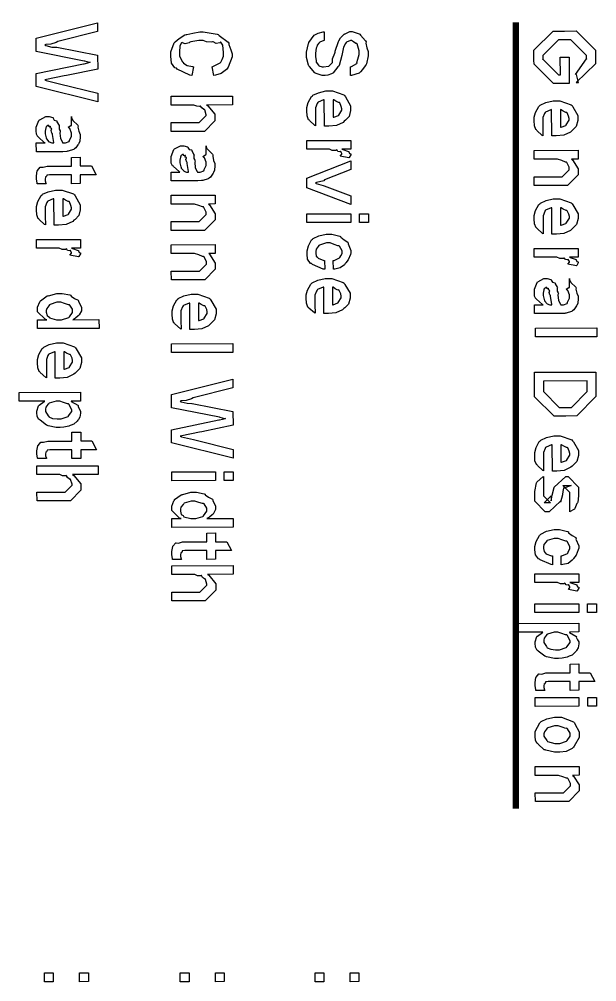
# Model space of a CAD drawing. Extents: x 0.1 to 11.6, y 0.3 to 16.2.
# Drawn here: x 8.9 to 9.815, y 2.724 to 4.248 of the extents above; entities that cross this region are included whole.
import ezdxf

# ---------------------------------------------------------------- set-up
doc = ezdxf.new("R2010")
doc.units = 0
doc.header["$MEASUREMENT"] = 0

msp = doc.modelspace()

# ---------------------------------------------------------------- linework, layer by layer
at = {"color": 0}
for points in [[(8.92692, 4.21832), (9.02414, 4.24262), (9.02414, 4.22874), (8.96099, 4.21289), (8.95876, 4.21149), (8.94997, 4.20882), (8.94228, 4.20811), (8.9406, 4.20768), (8.94217, 4.2066), (8.95171, 4.20432), (8.95904, 4.2041), (8.95947, 4.204), (9.02414, 4.19119), (9.02436, 4.16949), (8.9751, 4.15929), (8.9714, 4.15858), (8.94336, 4.15267), (8.94081, 4.15213), (8.9426, 4.1511), (8.96175, 4.14681), (8.96382, 4.14626), (9.02436, 4.13129), (9.02436, 4.11762), (8.92714, 4.14171), (8.92714, 4.16233), (9.00201, 4.17794), (9.00315, 4.1779), (9.01247, 4.18012), (9.01264, 4.18012), (9.01161, 4.17969), (9.00385, 4.18192), (9.0031, 4.18207), (8.92692, 4.19706), (8.92692, 4.21832)], [(9.17626, 4.17301), (9.17344, 4.15913), (9.17031, 4.15967), (9.15033, 4.16943), (9.14893, 4.17085), (9.14675, 4.17128), (9.14139, 4.17882), (9.14025, 4.18961), (9.14025, 4.19168), (9.14025, 4.19683), (9.14529, 4.21099), (9.14632, 4.21229), (9.14686, 4.21268), (9.15321, 4.21793), (9.16237, 4.22379), (9.16433, 4.22444), (9.16542, 4.22433), (9.17518, 4.22635), (9.18593, 4.22857), (9.18951, 4.22857), (9.19129, 4.22863), (9.21328, 4.22482), (9.21511, 4.22401), (9.21647, 4.22244), (9.23085, 4.21203), (9.23182, 4.21056), (9.23204, 4.20828), (9.23497, 4.20003), (9.23747, 4.19331), (9.23747, 4.19103), (9.23747, 4.18869), (9.23118, 4.17219), (9.22988, 4.17085), (9.22808, 4.16851), (9.21989, 4.16243), (9.21067, 4.15989), (9.20839, 4.15935), (9.20578, 4.17324), (9.20649, 4.17361), (9.21853, 4.17942), (9.21924, 4.18018), (9.21912, 4.18033), (9.22125, 4.18451), (9.22358, 4.19006), (9.22358, 4.19189), (9.22358, 4.19575), (9.22233, 4.20719), (9.21924, 4.21224), (9.21881, 4.21208), (9.2175, 4.2111), (9.21203, 4.21013), (9.20731, 4.2124), (9.206, 4.21272), (9.20383, 4.21208), (9.19656, 4.21272), (9.19125, 4.21468), (9.18951, 4.21468), (9.18474, 4.21468), (9.17176, 4.21272), (9.17042, 4.21229), (9.16894, 4.21104), (9.16287, 4.20936), (9.15869, 4.21115), (9.15804, 4.21143), (9.15707, 4.21083), (9.15463, 4.20622), (9.15414, 4.19613), (9.15414, 4.19276), (9.15414, 4.18961), (9.15881, 4.18104), (9.15978, 4.18018), (9.16021, 4.17871), (9.16596, 4.17492), (9.17443, 4.17335), (9.17626, 4.17301)], [(9.38303, 4.22851), (9.38303, 4.21463), (9.38226, 4.21451), (9.37592, 4.21203), (9.37543, 4.21158), (9.37457, 4.2105), (9.37207, 4.20703), (9.3711, 4.20458), (9.37088, 4.20378), (9.37044, 4.20269), (9.36914, 4.19472), (9.36914, 4.19206), (9.36914, 4.18951), (9.37022, 4.18261), (9.37044, 4.18186), (9.37056, 4.18039), (9.37392, 4.17551), (9.37435, 4.17513), (9.37429, 4.17475), (9.37983, 4.17296), (9.38172, 4.17296), (9.38172, 4.17296), (9.38976, 4.17389), (9.3904, 4.17404), (9.3904, 4.17415), (9.39594, 4.17985), (9.39626, 4.18078), (9.39626, 4.18078), (9.39626, 4.18549), (9.3999, 4.19439), (9.40039, 4.1964), (9.40056, 4.19764), (9.40554, 4.21326), (9.40603, 4.21419), (9.40603, 4.21419), (9.40875, 4.21886), (9.41385, 4.22444), (9.41471, 4.22504), (9.41525, 4.22482), (9.42361, 4.22874), (9.42643, 4.22874), (9.42746, 4.22874), (9.43864, 4.22532), (9.43967, 4.22461), (9.4406, 4.2231), (9.44868, 4.21397), (9.44922, 4.21268), (9.44883, 4.21039), (9.45031, 4.2029), (9.45247, 4.19706), (9.45247, 4.1951), (9.45247, 4.19043), (9.44976, 4.17779), (9.44922, 4.17643), (9.44775, 4.17481), (9.44379, 4.16894), (9.44054, 4.16482), (9.43946, 4.16407), (9.43832, 4.16292), (9.42626, 4.15935), (9.42492, 4.15929), (9.42492, 4.17318), (9.42606, 4.17333), (9.43457, 4.17839), (9.43511, 4.17925), (9.43479, 4.17964), (9.43636, 4.18494), (9.43858, 4.19228), (9.43858, 4.19467), (9.43858, 4.19851), (9.43533, 4.20925), (9.43468, 4.21007), (9.43332, 4.21013), (9.42925, 4.21251), (9.42649, 4.21485), (9.42557, 4.21485), (9.42469, 4.21485), (9.41824, 4.21197), (9.41775, 4.21137), (9.41667, 4.2099), (9.41379, 4.20394), (9.41217, 4.19618), (9.41168, 4.19379), (9.41108, 4.19086), (9.40647, 4.17513), (9.40603, 4.17426), (9.40463, 4.17285), (9.39746, 4.16342), (9.39649, 4.16276), (9.39453, 4.16194), (9.38863, 4.15956), (9.38456, 4.15907), (9.38325, 4.15907), (9.37978, 4.15907), (9.37044, 4.16254), (9.36936, 4.16319), (9.36822, 4.16351), (9.3596, 4.17344), (9.35894, 4.17469), (9.35801, 4.17578), (9.35525, 4.1875), (9.35525, 4.1914), (9.35525, 4.19635), (9.35796, 4.20985), (9.35851, 4.21115), (9.35878, 4.21164), (9.36719, 4.22299), (9.36828, 4.22374), (9.36828, 4.22374), (9.37354, 4.22613), (9.38162, 4.22851), (9.38303, 4.22851)], [(9.75683, 4.18804), (9.77072, 4.18804), (9.77094, 4.14638), (9.74599, 4.14638), (9.71539, 4.17697), (9.71517, 4.18371), (9.71517, 4.19911), (9.74576, 4.22971), (9.76335, 4.22971), (9.78179, 4.22993), (9.81239, 4.19933), (9.81239, 4.185), (9.81261, 4.17763), (9.78201, 4.14811), (9.78569, 4.14811), (9.78244, 4.16092), (9.78071, 4.16092), (9.7985, 4.18587), (9.7985, 4.18522), (9.7985, 4.19108), (9.77354, 4.21582), (9.76378, 4.21582), (9.75401, 4.21582), (9.72906, 4.19086), (9.72906, 4.18479), (9.72906, 4.18522), (9.75424, 4.16026), (9.75706, 4.16026), (9.75683, 4.18804)], [(9.36931, 4.09304), (9.36951, 4.07958), (9.36838, 4.07997), (9.35975, 4.08778), (9.35911, 4.08892), (9.35818, 4.08925), (9.35585, 4.09538), (9.35542, 4.1034), (9.35542, 4.10607), (9.35542, 4.10867), (9.35758, 4.11638), (9.36279, 4.12582), (9.36432, 4.12711), (9.36507, 4.12788), (9.37403, 4.13206), (9.38558, 4.13471), (9.38949, 4.13471), (9.396, 4.13471), (9.41401, 4.12842), (9.41553, 4.12711), (9.41667, 4.12532), (9.42486, 4.11139), (9.42486, 4.10672), (9.42486, 4.10357), (9.42231, 4.09413), (9.4165, 4.08826), (9.41487, 4.08697), (9.41287, 4.08501), (9.40229, 4.08013), (9.39057, 4.07915), (9.38667, 4.07915), (9.38585, 4.07915), (9.384, 4.07915), (9.3834, 4.07915), (9.38319, 4.12082), (9.38206, 4.12076), (9.37338, 4.11697), (9.37278, 4.11626), (9.3719, 4.11481), (9.36931, 4.10829), (9.36931, 4.10607), (9.36931, 4.10411), (9.36931, 4.09972), (9.36931, 4.09825), (9.36931, 4.09694), (9.36931, 4.09403), (9.36931, 4.09304)], [(9.14046, 4.12636), (9.23768, 4.12657), (9.23768, 4.11268), (9.19689, 4.11247), (9.19894, 4.11128), (9.2099, 4.09787), (9.2099, 4.09337), (9.2099, 4.08772), (9.19342, 4.07081), (9.18365, 4.07081), (9.14068, 4.07081), (9.14046, 4.08469), (9.18061, 4.08469), (9.18494, 4.08469), (9.19601, 4.09576), (9.19601, 4.09706), (9.19601, 4.09706), (9.19385, 4.10465), (9.19342, 4.10531), (9.19228, 4.10542), (9.18907, 4.10786), (9.18739, 4.11068), (9.18668, 4.11094), (9.18571, 4.11029), (9.18115, 4.11057), (9.17665, 4.11247), (9.17518, 4.11247), (9.14046, 4.11247), (9.14046, 4.12636)], [(9.39708, 4.12082), (9.39708, 4.09304), (9.39806, 4.09315), (9.40565, 4.09586), (9.40619, 4.09631), (9.40619, 4.09668), (9.41097, 4.10422), (9.41097, 4.10672), (9.41097, 4.10672), (9.41, 4.1104), (9.40772, 4.11583), (9.40707, 4.11649), (9.40571, 4.11638), (9.40142, 4.11838), (9.39811, 4.12076), (9.39708, 4.12082)], [(9.72928, 4.07742), (9.72949, 4.06396), (9.72835, 4.06435), (9.71972, 4.07215), (9.71907, 4.07329), (9.71815, 4.07362), (9.71582, 4.07975), (9.71539, 4.08778), (9.71539, 4.09044), (9.71539, 4.09304), (9.71756, 4.10075), (9.72276, 4.11019), (9.72428, 4.11149), (9.72504, 4.11225), (9.734, 4.11643), (9.74556, 4.11908), (9.74946, 4.11908), (9.75597, 4.11908), (9.77399, 4.11279), (9.7755, 4.11149), (9.77664, 4.10969), (9.78483, 4.09576), (9.78483, 4.0911), (9.78483, 4.08794), (9.78228, 4.0785), (9.77647, 4.07264), (9.77485, 4.07135), (9.77285, 4.06939), (9.76226, 4.06451), (9.75054, 4.06353), (9.74664, 4.06353), (9.74582, 4.06353), (9.74397, 4.06353), (9.74338, 4.06353), (9.74317, 4.10519), (9.74203, 4.10514), (9.73335, 4.10135), (9.73275, 4.10064), (9.73188, 4.09918), (9.72928, 4.09267), (9.72928, 4.09044), (9.72928, 4.08849), (9.72928, 4.0841), (9.72928, 4.08263), (9.72928, 4.08132), (9.72928, 4.0784), (9.72928, 4.07742)], [(9.75706, 4.10519), (9.75706, 4.07742), (9.75803, 4.07753), (9.76563, 4.08024), (9.76617, 4.08068), (9.76617, 4.08106), (9.77094, 4.0886), (9.77094, 4.0911), (9.77094, 4.0911), (9.76996, 4.09478), (9.76768, 4.10021), (9.76704, 4.10086), (9.76568, 4.10075), (9.76139, 4.10275), (9.75808, 4.10514), (9.75706, 4.10519)], [(8.94103, 4.05246), (8.93972, 4.05322), (8.93072, 4.06136), (8.93018, 4.06222), (8.92942, 4.06228), (8.92751, 4.06646), (8.92714, 4.07178), (8.92714, 4.07351), (8.92714, 4.07736), (8.93126, 4.08806), (8.93212, 4.08892), (8.93257, 4.08908), (8.94217, 4.09413), (8.94536, 4.09413), (8.94749, 4.09413), (8.95318, 4.0925), (8.95383, 4.09218), (8.95361, 4.09147), (8.95568, 4.08843), (8.95953, 4.08751), (8.9599, 4.08697), (8.95985, 4.08589), (8.96337, 4.08029), (8.9636, 4.07958), (8.96311, 4.07839), (8.96317, 4.07417), (8.96496, 4.07144), (8.96511, 4.07047), (8.96451, 4.06814), (8.9655, 4.0594), (8.96843, 4.05344), (8.96881, 4.05246), (8.9694, 4.05246), (8.97071, 4.05246), (8.97119, 4.05246), (8.97325, 4.05246), (8.979, 4.05464), (8.97944, 4.05507), (8.97906, 4.0555), (8.98269, 4.06315), (8.98269, 4.06569), (8.98269, 4.06819), (8.98014, 4.07514), (8.97965, 4.07568), (8.97917, 4.07563), (8.97749, 4.07719), (8.98167, 4.08003), (8.98269, 4.08024), (8.98269, 4.09413), (8.98264, 4.09413), (8.9834, 4.08985), (8.98421, 4.08936), (8.98508, 4.08806), (8.99279, 4.08068), (8.99333, 4.07958), (8.993, 4.07753), (8.99442, 4.0709), (8.99658, 4.06603), (8.99658, 4.0644), (8.99658, 4.06212), (8.99593, 4.05528), (8.99442, 4.0516), (8.99397, 4.05072), (8.99283, 4.04921), (8.98947, 4.04454), (8.98768, 4.04307), (8.98703, 4.04269), (8.98594, 4.04194), (8.97765, 4.03939), (8.97661, 4.03922), (8.97532, 4.03906), (8.96929, 4.03857), (8.96729, 4.03857), (8.95622, 4.03857), (8.95182, 4.03857), (8.94189, 4.03857), (8.93864, 4.03857), (8.93582, 4.03857), (8.92947, 4.03857), (8.92736, 4.03857), (8.92714, 4.05246), (8.93061, 4.05246), (8.93842, 4.05246), (8.94103, 4.05246)], [(8.95492, 4.05246), (8.95469, 4.05333), (8.95286, 4.06581), (8.95275, 4.06743), (8.95182, 4.06814), (8.95063, 4.07215), (8.95156, 4.07508), (8.95144, 4.07547), (8.95107, 4.07536), (8.94933, 4.07633), (8.94971, 4.07872), (8.94949, 4.07894), (8.94906, 4.07861), (8.94706, 4.07839), (8.94672, 4.08024), (8.94667, 4.08024), (8.94564, 4.08024), (8.94282, 4.07807), (8.94254, 4.07764), (8.94217, 4.07622), (8.94103, 4.07113), (8.94103, 4.06939), (8.94103, 4.06706), (8.94265, 4.06076), (8.94299, 4.06006), (8.94314, 4.05875), (8.9471, 4.05431), (8.94754, 4.05399), (8.94754, 4.05399), (8.95161, 4.05246), (8.95296, 4.05246), (8.95492, 4.05246)], [(9.35553, 4.05632), (9.42497, 4.05653), (9.42497, 4.04264), (9.41108, 4.04243), (9.41249, 4.0421), (9.42171, 4.03907), (9.42214, 4.03874), (9.42188, 4.03819), (9.42285, 4.03569), (9.42497, 4.03521), (9.42497, 4.03504), (9.42497, 4.03347), (9.42258, 4.02929), (9.42214, 4.02875), (9.40847, 4.03136), (9.40847, 4.03136), (9.41108, 4.03446), (9.41108, 4.03549), (9.41108, 4.03549), (9.40924, 4.03874), (9.4089, 4.03896), (9.40804, 4.03857), (9.40479, 4.03907), (9.40338, 4.04124), (9.40283, 4.04135), (9.40147, 4.04053), (9.39589, 4.04058), (9.39133, 4.04243), (9.38981, 4.04243), (9.35553, 4.04243), (9.35553, 4.05632)], [(9.15446, 4.00629), (9.15315, 4.00706), (9.14415, 4.01519), (9.14361, 4.01606), (9.14285, 4.01611), (9.14094, 4.02029), (9.14057, 4.02561), (9.14057, 4.02735), (9.14057, 4.03119), (9.14469, 4.04189), (9.14556, 4.04275), (9.146, 4.04292), (9.1556, 4.04796), (9.15881, 4.04796), (9.16092, 4.04796), (9.16661, 4.04633), (9.16726, 4.04601), (9.16704, 4.04531), (9.16911, 4.04226), (9.17296, 4.04135), (9.17335, 4.04079), (9.17329, 4.03971), (9.17682, 4.03413), (9.17703, 4.03342), (9.17654, 4.03222), (9.1766, 4.028), (9.17839, 4.02528), (9.17854, 4.02431), (9.17796, 4.02197), (9.17893, 4.01324), (9.18186, 4.00726), (9.18224, 4.00629), (9.18283, 4.00629), (9.18414, 4.00629), (9.18463, 4.00629), (9.18668, 4.00629), (9.19243, 4.00846), (9.19288, 4.0089), (9.19249, 4.00933), (9.19612, 4.01699), (9.19612, 4.01953), (9.19612, 4.02203), (9.19357, 4.02897), (9.19308, 4.02951), (9.1926, 4.02946), (9.19092, 4.03103), (9.1951, 4.03385), (9.19612, 4.03407), (9.19612, 4.04796), (9.19607, 4.04796), (9.19683, 4.04367), (9.19764, 4.04318), (9.19851, 4.04189), (9.20622, 4.0345), (9.20676, 4.03342), (9.20643, 4.03136), (9.20785, 4.02474), (9.21001, 4.01986), (9.21001, 4.01824), (9.21001, 4.01594), (9.20936, 4.00911), (9.20785, 4.00543), (9.20742, 4.00456), (9.20628, 4.00304), (9.2029, 3.99837), (9.20111, 3.9969), (9.20047, 3.99653), (9.19937, 3.99576), (9.19108, 3.99322), (9.19006, 3.99306), (9.18875, 3.99289), (9.18272, 3.9924), (9.18072, 3.9924), (9.16965, 3.9924), (9.16525, 3.9924), (9.15533, 3.9924), (9.15207, 3.9924), (9.14925, 3.9924), (9.1429, 3.9924), (9.14079, 3.9924), (9.14057, 4.00629), (9.14404, 4.00629), (9.15186, 4.00629), (9.15446, 4.00629)], [(9.7155, 4.04069), (9.78494, 4.0409), (9.78494, 4.02701), (9.77474, 4.02681), (9.7761, 4.02572), (9.78494, 4.01156), (9.78494, 4.00683), (9.78494, 4.00206), (9.76844, 3.98514), (9.75738, 3.98514), (9.71571, 3.98514), (9.7155, 3.99903), (9.75413, 3.99903), (9.75999, 3.99903), (9.77106, 4.0101), (9.77106, 4.01118), (9.77106, 4.01394), (9.76742, 4.02149), (9.76671, 4.02225), (9.76519, 4.02225), (9.75917, 4.02453), (9.75244, 4.02681), (9.75022, 4.02681), (9.7155, 4.02681), (9.7155, 4.04069)], [(8.94249, 3.98796), (8.9286, 3.98796), (8.92828, 3.98888), (8.92731, 3.99556), (8.92731, 3.99772), (8.92731, 4.00049), (8.92871, 4.00814), (8.92904, 4.00879), (8.92919, 4.00885), (8.93349, 4.01394), (8.93403, 4.01421), (8.93403, 4.01421), (8.93782, 4.01383), (8.94439, 4.01574), (8.94661, 4.01574), (8.98286, 4.01574), (8.98286, 4.02962), (8.99675, 4.02983), (8.99675, 4.01594), (9.01454, 4.01594), (9.02192, 4.00206), (8.99675, 4.00206), (8.99675, 3.98817), (8.98286, 3.98796), (8.98286, 4.00185), (8.94922, 4.00185), (8.94786, 4.00185), (8.94401, 4.00131), (8.94379, 4.00119), (8.94358, 4.00054), (8.94239, 3.99854), (8.94185, 3.99881), (8.94185, 3.99881), (8.94168, 3.99815), (8.94119, 3.99507), (8.94119, 3.99403), (8.94119, 3.99251), (8.94228, 3.98861), (8.94249, 3.98796)], [(9.16835, 4.00629), (9.16812, 4.00717), (9.16629, 4.01964), (9.16618, 4.02126), (9.16525, 4.02197), (9.16407, 4.02599), (9.16499, 4.02892), (9.16487, 4.02929), (9.1645, 4.02919), (9.16276, 4.03017), (9.16314, 4.03256), (9.16292, 4.03276), (9.16249, 4.03244), (9.16049, 4.03222), (9.16015, 4.03407), (9.1601, 4.03407), (9.15907, 4.03407), (9.15625, 4.0319), (9.15597, 4.03147), (9.1556, 4.03006), (9.15446, 4.02496), (9.15446, 4.02322), (9.15446, 4.02089), (9.15608, 4.0146), (9.15642, 4.01389), (9.15657, 4.01258), (9.16054, 4.00814), (9.16097, 4.00781), (9.16097, 4.00781), (9.16504, 4.00629), (9.16639, 4.00629), (9.16835, 4.00629)], [(9.35562, 3.99642), (9.42507, 4.02419), (9.42508, 4.01031), (9.3834, 3.99403), (9.38226, 3.99262), (9.37071, 3.98964), (9.36951, 3.98926), (9.37039, 3.98839), (9.38146, 3.98503), (9.38276, 3.98449), (9.42507, 3.96864), (9.42529, 3.95475), (9.35562, 3.98144), (9.35562, 3.99642)], [(8.94125, 3.93625), (8.94146, 3.92279), (8.94032, 3.92318), (8.93169, 3.93099), (8.93104, 3.93213), (8.93012, 3.93246), (8.92779, 3.93858), (8.92736, 3.94661), (8.92736, 3.94928), (8.92736, 3.95188), (8.92953, 3.95958), (8.93474, 3.96901), (8.93625, 3.97032), (8.93701, 3.97108), (8.94596, 3.97526), (8.95751, 3.97792), (8.96143, 3.97792), (8.96793, 3.97792), (8.98594, 3.97163), (8.98747, 3.97032), (8.98861, 3.96853), (8.99679, 3.95458), (8.99681, 3.94992), (8.99681, 3.94678), (8.99425, 3.93733), (8.98844, 3.93147), (8.98682, 3.93018), (8.98481, 3.92822), (8.97424, 3.92333), (8.96251, 3.92236), (8.95861, 3.92236), (8.95779, 3.92236), (8.95594, 3.92236), (8.95535, 3.92236), (8.95514, 3.96403), (8.954, 3.96397), (8.94532, 3.96018), (8.94472, 3.95947), (8.94385, 3.95801), (8.94125, 3.9515), (8.94125, 3.94928), (8.94125, 3.94732), (8.94125, 3.94293), (8.94125, 3.94146), (8.94125, 3.94015), (8.94125, 3.93722), (8.94125, 3.93625)], [(8.96903, 3.96403), (8.96903, 3.93625), (8.97, 3.93636), (8.9776, 3.93907), (8.97814, 3.93951), (8.97814, 3.93989), (8.98292, 3.94743), (8.98292, 3.94993), (8.98292, 3.94993), (8.98193, 3.95361), (8.97965, 3.95904), (8.979, 3.95969), (8.97765, 3.95958), (8.97336, 3.96158), (8.97006, 3.96397), (8.96903, 3.96403)], [(9.14074, 3.96957), (9.21018, 3.96978), (9.21018, 3.95589), (9.19997, 3.95568), (9.20133, 3.95458), (9.21018, 3.94043), (9.21018, 3.93571), (9.21018, 3.93093), (9.19368, 3.91401), (9.18261, 3.91401), (9.14094, 3.91401), (9.14074, 3.9279), (9.17936, 3.9279), (9.18522, 3.9279), (9.19629, 3.93896), (9.19629, 3.94006), (9.19629, 3.94282), (9.19265, 3.95036), (9.19194, 3.95111), (9.19043, 3.95111), (9.1844, 3.9534), (9.17768, 3.95568), (9.17546, 3.95568), (9.14074, 3.95568), (9.14074, 3.96957)], [(9.72954, 3.92204), (9.72976, 3.90858), (9.72863, 3.90896), (9.72, 3.91678), (9.71935, 3.91792), (9.71843, 3.91824), (9.7161, 3.92437), (9.71565, 3.9324), (9.71565, 3.93506), (9.71565, 3.93767), (9.71783, 3.94536), (9.72304, 3.95481), (9.72456, 3.95611), (9.72532, 3.95687), (9.73426, 3.96104), (9.74582, 3.96371), (9.74974, 3.96371), (9.75624, 3.96371), (9.77425, 3.95742), (9.77578, 3.95611), (9.77692, 3.95432), (9.7851, 3.94038), (9.7851, 3.93571), (9.7851, 3.93257), (9.78256, 3.92312), (9.77675, 3.91726), (9.77513, 3.91596), (9.77311, 3.91401), (9.76253, 3.90913), (9.75082, 3.90815), (9.7469, 3.90815), (9.7461, 3.90815), (9.74425, 3.90815), (9.74365, 3.90815), (9.74343, 3.94982), (9.74229, 3.94976), (9.73361, 3.94596), (9.73301, 3.94526), (9.73215, 3.94379), (9.72954, 3.93728), (9.72954, 3.93506), (9.72954, 3.93311), (9.72954, 3.92871), (9.72954, 3.92725), (9.72954, 3.92594), (9.72954, 3.92301), (9.72954, 3.92204)], [(9.75732, 3.94982), (9.75732, 3.92204), (9.75831, 3.92214), (9.7659, 3.92486), (9.76644, 3.92529), (9.76644, 3.92567), (9.77121, 3.93321), (9.77121, 3.93571), (9.77121, 3.93571), (9.77024, 3.9394), (9.76796, 3.94482), (9.76731, 3.94547), (9.76594, 3.94536), (9.76167, 3.94738), (9.75836, 3.94976), (9.75732, 3.94982)], [(9.35574, 3.9401), (9.42518, 3.94032), (9.42518, 3.92643), (9.35574, 3.92621), (9.35574, 3.9401)], [(9.43907, 3.94032), (9.45296, 3.94032), (9.45296, 3.92643), (9.43907, 3.92643), (9.43907, 3.94032)], [(9.38357, 3.86626), (9.38379, 3.85238), (9.38157, 3.85269), (9.36442, 3.86008), (9.36317, 3.86128), (9.36133, 3.86176), (9.35672, 3.86817), (9.35579, 3.87619), (9.35579, 3.87885), (9.35579, 3.88146), (9.35796, 3.88926), (9.36317, 3.89882), (9.36469, 3.90011), (9.3654, 3.90093), (9.3744, 3.90528), (9.38629, 3.90793), (9.39031, 3.90793), (9.39497, 3.90793), (9.40761, 3.90506), (9.40896, 3.90446), (9.40935, 3.90304), (9.41467, 3.89887), (9.42046, 3.89524), (9.42111, 3.89404), (9.42096, 3.89285), (9.42524, 3.88221), (9.42524, 3.87864), (9.42464, 3.87586), (9.42122, 3.86746), (9.41721, 3.86242), (9.41635, 3.86128), (9.41499, 3.85938), (9.40832, 3.85449), (9.39985, 3.85269), (9.39768, 3.85238), (9.39746, 3.86626), (9.3986, 3.86649), (9.40728, 3.87028), (9.40788, 3.87082), (9.40776, 3.87088), (9.40912, 3.87386), (9.41135, 3.87744), (9.41135, 3.87864), (9.41135, 3.8814), (9.40717, 3.889), (9.40636, 3.88971), (9.40479, 3.88965), (9.39876, 3.89182), (9.39258, 3.89404), (9.39051, 3.89404), (9.38656, 3.89404), (9.37549, 3.89079), (9.37468, 3.89014), (9.37349, 3.88872), (9.37028, 3.88417), (9.36968, 3.88069), (9.36968, 3.8795), (9.36968, 3.87793), (9.3705, 3.8731), (9.3724, 3.87142), (9.37294, 3.87082), (9.37321, 3.86985), (9.38238, 3.86643), (9.38357, 3.86626)], [(8.92746, 3.89953), (8.9969, 3.89974), (8.9969, 3.88585), (8.98301, 3.88564), (8.98443, 3.88531), (8.99365, 3.88226), (8.99408, 3.88194), (8.99382, 3.8814), (8.99479, 3.8789), (8.9969, 3.87842), (8.9969, 3.87825), (8.9969, 3.87668), (8.99453, 3.8725), (8.99408, 3.87196), (8.98042, 3.87457), (8.98042, 3.87457), (8.98301, 3.87765), (8.98301, 3.87869), (8.98301, 3.87869), (8.98118, 3.88194), (8.98085, 3.88217), (8.97999, 3.88178), (8.97672, 3.88226), (8.97532, 3.88444), (8.97478, 3.88456), (8.97342, 3.88374), (8.96783, 3.88379), (8.96328, 3.88564), (8.96175, 3.88564), (8.92746, 3.88564), (8.92746, 3.89953)], [(9.14085, 3.89117), (9.21029, 3.89139), (9.21029, 3.8775), (9.20008, 3.87728), (9.20144, 3.87619), (9.21029, 3.86203), (9.21029, 3.85732), (9.21029, 3.85254), (9.19379, 3.83561), (9.18272, 3.83561), (9.14106, 3.83561), (9.14085, 3.8495), (9.17947, 3.8495), (9.18533, 3.8495), (9.1964, 3.86057), (9.1964, 3.86165), (9.1964, 3.86442), (9.19276, 3.87196), (9.19206, 3.87272), (9.19054, 3.87272), (9.18451, 3.875), (9.17779, 3.87728), (9.17557, 3.87728), (9.14085, 3.87728), (9.14085, 3.89117)], [(9.71576, 3.88531), (9.78521, 3.88553), (9.78521, 3.87164), (9.77132, 3.87142), (9.77274, 3.8711), (9.78196, 3.86806), (9.78239, 3.86774), (9.78212, 3.86718), (9.7831, 3.86469), (9.78521, 3.86421), (9.78521, 3.86404), (9.78521, 3.86247), (9.78282, 3.85829), (9.78239, 3.85775), (9.76872, 3.86035), (9.76872, 3.86035), (9.77132, 3.86344), (9.77132, 3.86447), (9.77132, 3.86447), (9.76947, 3.86774), (9.76915, 3.86794), (9.76829, 3.86757), (9.76503, 3.86806), (9.76363, 3.87022), (9.76307, 3.87033), (9.76172, 3.86951), (9.75614, 3.86957), (9.75157, 3.87142), (9.75006, 3.87142), (9.71576, 3.87142), (9.71576, 3.88531)], [(9.36843, 3.79622), (9.36865, 3.78276), (9.36751, 3.78315), (9.35889, 3.79096), (9.35824, 3.7921), (9.35732, 3.79243), (9.35499, 3.79856), (9.35454, 3.80658), (9.35454, 3.80925), (9.35454, 3.81185), (9.35672, 3.81956), (9.36193, 3.82899), (9.36344, 3.83029), (9.36421, 3.83106), (9.37315, 3.83524), (9.38471, 3.83789), (9.38863, 3.83789), (9.39512, 3.83789), (9.41314, 3.8316), (9.41467, 3.83029), (9.41581, 3.8285), (9.42399, 3.81456), (9.42399, 3.8099), (9.42399, 3.80675), (9.42144, 3.79731), (9.41564, 3.79144), (9.41401, 3.79015), (9.412, 3.78819), (9.40142, 3.78331), (9.38971, 3.78233), (9.38579, 3.78233), (9.38499, 3.78233), (9.38314, 3.78233), (9.38254, 3.78233), (9.38232, 3.824), (9.38118, 3.82394), (9.3725, 3.82015), (9.3719, 3.81944), (9.37104, 3.81797), (9.36843, 3.81147), (9.36843, 3.80925), (9.36843, 3.80729), (9.36843, 3.8029), (9.36843, 3.80143), (9.36843, 3.80013), (9.36843, 3.79719), (9.36843, 3.79622)], [(9.72976, 3.796), (9.72846, 3.79676), (9.71946, 3.8049), (9.71892, 3.80578), (9.71815, 3.80583), (9.71625, 3.81), (9.71588, 3.81532), (9.71588, 3.81706), (9.71588, 3.8209), (9.72, 3.8316), (9.72086, 3.83246), (9.72131, 3.83263), (9.7309, 3.83768), (9.7341, 3.83768), (9.73622, 3.83768), (9.74192, 3.83604), (9.74257, 3.83572), (9.74235, 3.83501), (9.74442, 3.83197), (9.74826, 3.83106), (9.74864, 3.83051), (9.74858, 3.82943), (9.75211, 3.82383), (9.75233, 3.82314), (9.75185, 3.82194), (9.7519, 3.81771), (9.75369, 3.815), (9.75385, 3.81401), (9.75325, 3.81168), (9.75424, 3.80294), (9.75717, 3.79699), (9.75754, 3.796), (9.75814, 3.796), (9.75944, 3.796), (9.75993, 3.796), (9.76199, 3.79601), (9.76774, 3.79818), (9.76818, 3.79861), (9.76779, 3.79904), (9.77143, 3.80669), (9.77143, 3.80925), (9.77143, 3.81174), (9.76888, 3.81868), (9.76839, 3.81922), (9.7679, 3.81917), (9.76622, 3.82075), (9.7704, 3.82357), (9.77143, 3.82379), (9.77143, 3.83768), (9.77138, 3.83768), (9.77214, 3.83339), (9.77294, 3.8329), (9.77382, 3.8316), (9.78153, 3.82422), (9.78207, 3.82314), (9.78174, 3.82107), (9.78315, 3.81446), (9.78532, 3.80957), (9.78532, 3.80794), (9.78532, 3.80567), (9.78467, 3.79883), (9.78315, 3.79514), (9.78272, 3.79428), (9.78157, 3.79275), (9.77821, 3.78808), (9.77642, 3.78662), (9.77578, 3.78624), (9.77468, 3.78549), (9.76639, 3.78293), (9.76536, 3.78276), (9.76406, 3.78261), (9.75803, 3.78211), (9.75603, 3.78211), (9.74496, 3.78211), (9.74056, 3.78212), (9.73064, 3.78211), (9.72737, 3.78211), (9.72456, 3.78211), (9.71821, 3.78212), (9.7161, 3.78211), (9.71588, 3.79601), (9.71935, 3.796), (9.72717, 3.796), (9.72976, 3.796)], [(8.92904, 3.77246), (8.94379, 3.77246), (8.94125, 3.77344), (8.92904, 3.7851), (8.92904, 3.78896), (8.92904, 3.79215), (8.93261, 3.80078), (8.93338, 3.80176), (8.93371, 3.80263), (8.94422, 3.81033), (8.94553, 3.81087), (8.94661, 3.81054), (8.95947, 3.81413), (8.96376, 3.81413), (8.96826, 3.81413), (8.98042, 3.81179), (8.98178, 3.81131), (8.98215, 3.8099), (8.98747, 3.80621), (8.99338, 3.80339), (8.99414, 3.8024), (8.99403, 3.80126), (8.99849, 3.79221), (8.99849, 3.78917), (8.99849, 3.78678), (8.99522, 3.78033), (8.99457, 3.77962), (8.99322, 3.77843), (8.98899, 3.77479), (8.98579, 3.77294), (8.98481, 3.77246), (9.02626, 3.77268), (9.02647, 3.75879), (8.92925, 3.75857), (8.92904, 3.77246)], [(9.15625, 3.7711), (9.15647, 3.75765), (9.15533, 3.75803), (9.14671, 3.76585), (9.14606, 3.76699), (9.14512, 3.76731), (9.14279, 3.77343), (9.14236, 3.78147), (9.14236, 3.78413), (9.14236, 3.78672), (9.14453, 3.79443), (9.14974, 3.80387), (9.15126, 3.80518), (9.15201, 3.80593), (9.16097, 3.81011), (9.17253, 3.81276), (9.17643, 3.81276), (9.18294, 3.81276), (9.20096, 3.80647), (9.20247, 3.80518), (9.20361, 3.80339), (9.21181, 3.78944), (9.21181, 3.78478), (9.21181, 3.78163), (9.20926, 3.77219), (9.20344, 3.76633), (9.20182, 3.76503), (9.19982, 3.76307), (9.18924, 3.75819), (9.17751, 3.75721), (9.17361, 3.75721), (9.17279, 3.75722), (9.17096, 3.75721), (9.17036, 3.75721), (9.17014, 3.79888), (9.169, 3.79883), (9.16032, 3.79503), (9.15972, 3.79432), (9.15886, 3.79286), (9.15625, 3.78635), (9.15625, 3.78413), (9.15625, 3.78217), (9.15625, 3.77778), (9.15625, 3.77632), (9.15625, 3.77501), (9.15625, 3.77208), (9.15625, 3.7711)], [(9.39621, 3.824), (9.39621, 3.79622), (9.39719, 3.79633), (9.40479, 3.79904), (9.40533, 3.79949), (9.40533, 3.79986), (9.4101, 3.8074), (9.4101, 3.8099), (9.4101, 3.8099), (9.40912, 3.81358), (9.40685, 3.81901), (9.40619, 3.81967), (9.40483, 3.81956), (9.40056, 3.82156), (9.39725, 3.82394), (9.39621, 3.824)], [(9.74365, 3.796), (9.74343, 3.79688), (9.7416, 3.80935), (9.74149, 3.81099), (9.74056, 3.81168), (9.73936, 3.81569), (9.74029, 3.81863), (9.74018, 3.81901), (9.73981, 3.8189), (9.73807, 3.81988), (9.73844, 3.82226), (9.73822, 3.82249), (9.73779, 3.82215), (9.73579, 3.82194), (9.73546, 3.82378), (9.7354, 3.82378), (9.73438, 3.82379), (9.73156, 3.82161), (9.73128, 3.82118), (9.7309, 3.81976), (9.72976, 3.81467), (9.72976, 3.81293), (9.72976, 3.8106), (9.73139, 3.80431), (9.73172, 3.8036), (9.73188, 3.80231), (9.73585, 3.79785), (9.73628, 3.79753), (9.73628, 3.79753), (9.74035, 3.796), (9.74169, 3.796), (9.74365, 3.796)], [(8.96376, 3.80024), (8.95985, 3.80024), (8.949, 3.79682), (8.94814, 3.79611), (8.94694, 3.79476), (8.94358, 3.79036), (8.94293, 3.78722), (8.94293, 3.78614), (8.94293, 3.78446), (8.94412, 3.77924), (8.94706, 3.77724), (8.94792, 3.77658), (8.94829, 3.77556), (8.95921, 3.77246), (8.96289, 3.77246), (8.96701, 3.77246), (8.97851, 3.77593), (8.97939, 3.77658), (8.97949, 3.77696), (8.9846, 3.78418), (8.9846, 3.78657), (8.9846, 3.78901), (8.98042, 3.79568), (8.9796, 3.79633), (8.97803, 3.79617), (8.972, 3.79807), (8.96582, 3.80024), (8.96376, 3.80024)], [(9.18403, 3.79888), (9.18403, 3.7711), (9.185, 3.77121), (9.1926, 3.77393), (9.19314, 3.77436), (9.19314, 3.77474), (9.19792, 3.78228), (9.19792, 3.78478), (9.19792, 3.78478), (9.19694, 3.78846), (9.19467, 3.79389), (9.19401, 3.79454), (9.19265, 3.79443), (9.18837, 3.79644), (9.18506, 3.79883), (9.18403, 3.79888)], [(9.71739, 3.75928), (9.81461, 3.7595), (9.81461, 3.74561), (9.71739, 3.74539), (9.71739, 3.75928)], [(8.94303, 3.69407), (8.94325, 3.68061), (8.94211, 3.68099), (8.93349, 3.68881), (8.93283, 3.68994), (8.93192, 3.69026), (8.92958, 3.6964), (8.92915, 3.70443), (8.92915, 3.70708), (8.92915, 3.70969), (8.93132, 3.71739), (8.93653, 3.72683), (8.93804, 3.72814), (8.93881, 3.72889), (8.94775, 3.73307), (8.95931, 3.73574), (8.96322, 3.73574), (8.96972, 3.73574), (8.98774, 3.72943), (8.98926, 3.72814), (8.9904, 3.72635), (8.99858, 3.7124), (8.99858, 3.70774), (8.99858, 3.70458), (8.99604, 3.69515), (8.99024, 3.68929), (8.98861, 3.68799), (8.9866, 3.68604), (8.97601, 3.68115), (8.96431, 3.68018), (8.96039, 3.68018), (8.95958, 3.68018), (8.95774, 3.68018), (8.95714, 3.68018), (8.95693, 3.72185), (8.95579, 3.72179), (8.94711, 3.71799), (8.9465, 3.71728), (8.94564, 3.71582), (8.94303, 3.70931), (8.94303, 3.70708), (8.94303, 3.70513), (8.94303, 3.70074), (8.94303, 3.69928), (8.94303, 3.69797), (8.94303, 3.69504), (8.94303, 3.69407)], [(9.14111, 3.73438), (9.23833, 3.7346), (9.23833, 3.72071), (9.14111, 3.72049), (9.14111, 3.73438)], [(8.97082, 3.72185), (8.97081, 3.69407), (8.97179, 3.69417), (8.97939, 3.69689), (8.97993, 3.69732), (8.97993, 3.69769), (8.98469, 3.70524), (8.98469, 3.70774), (8.98469, 3.70774), (8.98372, 3.71143), (8.98144, 3.71685), (8.98079, 3.7175), (8.97944, 3.71739), (8.97515, 3.7194), (8.97185, 3.72179), (8.97082, 3.72185)], [(9.71615, 3.68929), (9.81337, 3.68951), (9.81337, 3.66064), (9.81337, 3.65067), (9.78299, 3.62007), (9.7654, 3.61985), (9.74696, 3.61985), (9.71615, 3.65044), (9.71615, 3.6589), (9.71615, 3.68929)], [(9.14122, 3.65419), (9.23844, 3.6785), (9.23844, 3.66461), (9.17529, 3.64876), (9.17307, 3.64735), (9.16428, 3.64469), (9.15657, 3.64399), (9.15489, 3.64356), (9.15647, 3.64247), (9.16601, 3.64019), (9.17335, 3.63997), (9.17378, 3.63986), (9.23844, 3.62706), (9.23867, 3.60536), (9.1894, 3.59517), (9.18571, 3.59446), (9.15767, 3.58854), (9.15511, 3.588), (9.1569, 3.58697), (9.17606, 3.58268), (9.17811, 3.58214), (9.23867, 3.56717), (9.23867, 3.5535), (9.14144, 3.57758), (9.14144, 3.59819), (9.21631, 3.61382), (9.21744, 3.61376), (9.22678, 3.616), (9.22694, 3.616), (9.22592, 3.61556), (9.21815, 3.61778), (9.21739, 3.61794), (9.14122, 3.63292), (9.14122, 3.65419)], [(9.73004, 3.6754), (9.73004, 3.65956), (9.73004, 3.65869), (9.75521, 3.63374), (9.76563, 3.63374), (9.77474, 3.63374), (9.79949, 3.6589), (9.79949, 3.66), (9.79947, 3.67562), (9.73004, 3.6754)], [(8.90013, 3.65733), (8.99735, 3.65756), (8.99735, 3.64367), (8.98238, 3.64344), (8.98253, 3.64296), (8.99279, 3.63715), (8.99343, 3.6365), (8.99322, 3.63531), (8.99507, 3.63118), (8.99735, 3.62788), (8.99735, 3.62674), (8.99735, 3.62468), (8.99621, 3.61838), (8.99371, 3.61447), (8.993, 3.6135), (8.9916, 3.61171), (8.98665, 3.60699), (8.98215, 3.60531), (8.98085, 3.60482), (8.97857, 3.60406), (8.97097, 3.60215), (8.96517, 3.60178), (8.96328, 3.60178), (8.95865, 3.60178), (8.94618, 3.60449), (8.94482, 3.60504), (8.94319, 3.60531), (8.933, 3.61356), (8.93224, 3.61458), (8.93132, 3.61458), (8.92844, 3.61947), (8.9279, 3.62576), (8.9279, 3.62782), (8.9279, 3.62782), (8.93078, 3.63629), (8.93138, 3.63693), (8.93169, 3.63699), (8.93956, 3.64301), (8.94049, 3.64344), (8.90013, 3.64344), (8.90013, 3.65733)], [(8.96218, 3.64344), (8.95833, 3.64344), (8.9476, 3.64019), (8.94678, 3.63954), (8.94564, 3.63818), (8.94239, 3.63385), (8.94179, 3.63081), (8.94179, 3.62978), (8.94179, 3.62728), (8.94592, 3.6205), (8.94678, 3.61979), (8.94721, 3.61876), (8.95275, 3.61621), (8.96029, 3.61567), (8.96283, 3.61567), (8.96669, 3.61567), (8.97737, 3.61914), (8.97825, 3.61979), (8.97836, 3.62011), (8.98346, 3.62706), (8.98346, 3.62935), (8.98346, 3.62935), (8.98204, 3.63297), (8.9789, 3.63861), (8.97803, 3.63932), (8.9764, 3.63921), (8.97026, 3.64122), (8.96419, 3.64344), (8.96218, 3.64344)], [(8.94325, 3.55257), (8.92936, 3.55257), (8.92904, 3.5535), (8.92806, 3.56017), (8.92806, 3.56233), (8.92806, 3.5651), (8.92947, 3.57275), (8.92979, 3.5734), (8.92996, 3.57346), (8.93425, 3.57856), (8.93479, 3.57883), (8.93479, 3.57883), (8.93858, 3.57844), (8.94515, 3.58035), (8.94738, 3.58035), (8.98361, 3.58035), (8.98361, 3.59424), (8.9975, 3.59446), (8.9975, 3.58057), (9.01531, 3.58057), (9.02268, 3.56668), (8.9975, 3.56668), (8.9975, 3.55279), (8.98361, 3.55257), (8.98361, 3.56646), (8.94997, 3.56646), (8.94863, 3.56646), (8.94476, 3.56592), (8.94456, 3.56581), (8.94433, 3.56515), (8.94314, 3.56315), (8.9426, 3.56342), (8.9426, 3.56342), (8.94243, 3.56276), (8.94194, 3.55968), (8.94194, 3.55865), (8.94194, 3.55713), (8.94303, 3.55322), (8.94325, 3.55257)], [(9.73019, 3.54682), (9.73042, 3.53336), (9.72928, 3.53375), (9.72065, 3.54156), (9.72, 3.54269), (9.71907, 3.54303), (9.71674, 3.54915), (9.71631, 3.55718), (9.71631, 3.55985), (9.71631, 3.56244), (9.71849, 3.57015), (9.72368, 3.57958), (9.72521, 3.58089), (9.72597, 3.58165), (9.73492, 3.58583), (9.74647, 3.58849), (9.75037, 3.58849), (9.75689, 3.58849), (9.7749, 3.58219), (9.77642, 3.58089), (9.77756, 3.5791), (9.78575, 3.56515), (9.78575, 3.56049), (9.78575, 3.55735), (9.78321, 3.5479), (9.7774, 3.54204), (9.77578, 3.54075), (9.77376, 3.53879), (9.76318, 3.5339), (9.75146, 3.53293), (9.74756, 3.53293), (9.74675, 3.53293), (9.7449, 3.53293), (9.74431, 3.53293), (9.74408, 3.5746), (9.74294, 3.57454), (9.73426, 3.57075), (9.73367, 3.57004), (9.73281, 3.56857), (9.73019, 3.56207), (9.73019, 3.55985), (9.73019, 3.55789), (9.73019, 3.5535), (9.73019, 3.55203), (9.73019, 3.55072), (9.73019, 3.54779), (9.73019, 3.54682)], [(9.75797, 3.5746), (9.75797, 3.54682), (9.75896, 3.54693), (9.76654, 3.54964), (9.76708, 3.55007), (9.76708, 3.55046), (9.77186, 3.558), (9.77186, 3.56049), (9.77186, 3.56049), (9.77089, 3.56418), (9.76861, 3.56961), (9.76796, 3.57026), (9.7666, 3.57015), (9.76232, 3.57215), (9.759, 3.57454), (9.75797, 3.5746)], [(8.92811, 3.54113), (9.02533, 3.54135), (9.02533, 3.52746), (8.98454, 3.52724), (8.9866, 3.52604), (8.99756, 3.51264), (8.99756, 3.50814), (8.99756, 3.5025), (8.98107, 3.48557), (8.97131, 3.48557), (8.92833, 3.48557), (8.92811, 3.49946), (8.96826, 3.49946), (8.9726, 3.49946), (8.98367, 3.51053), (8.98367, 3.51183), (8.98367, 3.51183), (8.9815, 3.51942), (8.98107, 3.52007), (8.97993, 3.52018), (8.97672, 3.52262), (8.97504, 3.52544), (8.97433, 3.52572), (8.97336, 3.52507), (8.96881, 3.52533), (8.96431, 3.52724), (8.96283, 3.52724), (8.92811, 3.52724), (8.92811, 3.54113)], [(9.1415, 3.53136), (9.21094, 3.53157), (9.21093, 3.51768), (9.1415, 3.51747), (9.1415, 3.53136)], [(9.22483, 3.53157), (9.23872, 3.53157), (9.23872, 3.51768), (9.22482, 3.51768), (9.22483, 3.53157)], [(9.73031, 3.52399), (9.73031, 3.5101), (9.73031, 3.509), (9.73031, 3.50657), (9.73031, 3.50575), (9.73031, 3.50315), (9.73031, 3.49729), (9.73031, 3.49533), (9.73031, 3.49337), (9.74138, 3.48232), (9.73725, 3.48232), (9.73118, 3.48231), (9.74224, 3.49337), (9.74224, 3.48579), (9.74376, 3.49468), (9.74701, 3.50663), (9.74701, 3.50726), (9.76568, 3.52399), (9.76915, 3.52399), (9.78586, 3.50749), (9.78586, 3.4975), (9.78586, 3.49376), (9.7844, 3.48361), (9.78412, 3.48253), (9.78282, 3.48144), (9.78006, 3.47331), (9.77957, 3.47276), (9.77843, 3.4719), (9.77274, 3.46864), (9.77197, 3.46843), (9.77197, 3.48232), (9.77197, 3.48335), (9.77197, 3.48568), (9.77197, 3.48643), (9.77197, 3.48888), (9.77197, 3.49442), (9.77197, 3.49621), (9.77197, 3.49903), (9.7609, 3.5101), (9.76654, 3.5101), (9.77393, 3.5101), (9.76286, 3.50597), (9.76286, 3.50749), (9.76199, 3.50467), (9.76161, 3.50369), (9.76047, 3.49642), (9.76025, 3.49511), (9.757, 3.48361), (9.757, 3.48514), (9.73942, 3.46842), (9.73856, 3.46843), (9.73312, 3.46842), (9.71642, 3.48514), (9.71642, 3.49533), (9.71642, 3.50032), (9.71929, 3.51415), (9.71989, 3.51531), (9.72017, 3.516), (9.72911, 3.52365), (9.73031, 3.52399)], [(9.14154, 3.45751), (9.15631, 3.45751), (9.15375, 3.4585), (9.14154, 3.47017), (9.14154, 3.47401), (9.14154, 3.47721), (9.14512, 3.48583), (9.14589, 3.48682), (9.14621, 3.48768), (9.15674, 3.49539), (9.15804, 3.49593), (9.15912, 3.49561), (9.17199, 3.49918), (9.17626, 3.49918), (9.18078, 3.49918), (9.19293, 3.49685), (9.19428, 3.49636), (9.19467, 3.49496), (9.19997, 3.49126), (9.20589, 3.48844), (9.20665, 3.48747), (9.20654, 3.48633), (9.21099, 3.47726), (9.21099, 3.47424), (9.21099, 3.47185), (9.20774, 3.46539), (9.20708, 3.46468), (9.20574, 3.46349), (9.2015, 3.45985), (9.19829, 3.458), (9.19732, 3.45751), (9.23876, 3.45774), (9.23899, 3.44385), (9.14176, 3.44362), (9.14154, 3.45751)], [(9.17626, 3.48529), (9.17236, 3.48529), (9.16151, 3.48188), (9.16064, 3.48117), (9.15946, 3.47982), (9.15608, 3.47542), (9.15543, 3.47228), (9.15543, 3.47119), (9.15543, 3.46951), (9.15662, 3.46431), (9.15956, 3.46229), (9.16043, 3.46164), (9.16081, 3.46061), (9.17171, 3.45751), (9.1754, 3.45751), (9.17953, 3.45751), (9.19103, 3.46099), (9.19189, 3.46164), (9.192, 3.46203), (9.1971, 3.46924), (9.1971, 3.47163), (9.1971, 3.47407), (9.19293, 3.48074), (9.19211, 3.48139), (9.19054, 3.48122), (9.18451, 3.48313), (9.17833, 3.48529), (9.17626, 3.48529)], [(9.15685, 3.39296), (9.14296, 3.39296), (9.14264, 3.39387), (9.14165, 3.40056), (9.14165, 3.40272), (9.14165, 3.40549), (9.14307, 3.41314), (9.14339, 3.41379), (9.14356, 3.41385), (9.14785, 3.41894), (9.14839, 3.41922), (9.14839, 3.41922), (9.15218, 3.41883), (9.15875, 3.42074), (9.16097, 3.42074), (9.19721, 3.42074), (9.19721, 3.43463), (9.2111, 3.43485), (9.2111, 3.42096), (9.2289, 3.42096), (9.23628, 3.40707), (9.2111, 3.40707), (9.2111, 3.39318), (9.19721, 3.39296), (9.19721, 3.40685), (9.16357, 3.40685), (9.16222, 3.40685), (9.15836, 3.40631), (9.15815, 3.40619), (9.15793, 3.40554), (9.15674, 3.40354), (9.15619, 3.40381), (9.15619, 3.40381), (9.15603, 3.40315), (9.15554, 3.40007), (9.15554, 3.39903), (9.15554, 3.39751), (9.15662, 3.39361), (9.15685, 3.39296)], [(9.74436, 3.39844), (9.74457, 3.38456), (9.74235, 3.38488), (9.72521, 3.39225), (9.72396, 3.39344), (9.72211, 3.39393), (9.7175, 3.40033), (9.71658, 3.40836), (9.71658, 3.41103), (9.71658, 3.41363), (9.71875, 3.42144), (9.72396, 3.43099), (9.72547, 3.43229), (9.72618, 3.43311), (9.73519, 3.43744), (9.74707, 3.44011), (9.75108, 3.4401), (9.75575, 3.44011), (9.76839, 3.43722), (9.76975, 3.43662), (9.77012, 3.43522), (9.77544, 3.43104), (9.78125, 3.4274), (9.7819, 3.42622), (9.78174, 3.42503), (9.78603, 3.41439), (9.78603, 3.41081), (9.78543, 3.40804), (9.78201, 3.39962), (9.778, 3.39458), (9.77713, 3.39344), (9.77576, 3.39154), (9.7691, 3.38667), (9.76064, 3.38488), (9.75846, 3.38456), (9.75825, 3.39844), (9.75939, 3.39865), (9.76807, 3.40246), (9.76867, 3.403), (9.76856, 3.40306), (9.76992, 3.40603), (9.77214, 3.40961), (9.77214, 3.41081), (9.77214, 3.41357), (9.76796, 3.42117), (9.76714, 3.42188), (9.76557, 3.42182), (9.75956, 3.42399), (9.75336, 3.42622), (9.75131, 3.42622), (9.74735, 3.42622), (9.73628, 3.42296), (9.73546, 3.42231), (9.73426, 3.4209), (9.73107, 3.41635), (9.73047, 3.41288), (9.73047, 3.41168), (9.73047, 3.4101), (9.73128, 3.40528), (9.73318, 3.4036), (9.73372, 3.403), (9.734, 3.40201), (9.74317, 3.3986), (9.74436, 3.39844)], [(9.14176, 3.38297), (9.23899, 3.38319), (9.23899, 3.36931), (9.19819, 3.36908), (9.20025, 3.36789), (9.21121, 3.35449), (9.21121, 3.34999), (9.21121, 3.34435), (9.19472, 3.32742), (9.18494, 3.32742), (9.14199, 3.32742), (9.14176, 3.34131), (9.18192, 3.34131), (9.18625, 3.34131), (9.19732, 3.35238), (9.19732, 3.35368), (9.19732, 3.35368), (9.19515, 3.36128), (9.19472, 3.36193), (9.19358, 3.36203), (9.19037, 3.36447), (9.18869, 3.36729), (9.18799, 3.36757), (9.18701, 3.36692), (9.18246, 3.36718), (9.17796, 3.36908), (9.17649, 3.36908), (9.14176, 3.36908), (9.14176, 3.38297)], [(9.71669, 3.37006), (9.78614, 3.37028), (9.78614, 3.35639), (9.77225, 3.35617), (9.77365, 3.35585), (9.78288, 3.35281), (9.78331, 3.35249), (9.78304, 3.35194), (9.78401, 3.34944), (9.78614, 3.34896), (9.78614, 3.34879), (9.78614, 3.34722), (9.78375, 3.34304), (9.78331, 3.3425), (9.76964, 3.34511), (9.76964, 3.34511), (9.77225, 3.34819), (9.77225, 3.34922), (9.77225, 3.34922), (9.7704, 3.35249), (9.77007, 3.35269), (9.76921, 3.35232), (9.76594, 3.35281), (9.76454, 3.35499), (9.764, 3.35508), (9.76264, 3.35428), (9.75706, 3.35433), (9.7525, 3.35617), (9.75097, 3.35617), (9.71669, 3.35617), (9.71669, 3.37006)], [(9.71679, 3.32249), (9.78624, 3.32269), (9.78624, 3.30881), (9.71679, 3.3086), (9.71679, 3.32249)], [(9.80013, 3.32269), (9.81401, 3.32269), (9.81401, 3.30881), (9.80013, 3.30881), (9.80013, 3.32269)], [(9.68907, 3.29167), (9.78629, 3.29189), (9.78629, 3.278), (9.77132, 3.27778), (9.77149, 3.27729), (9.78174, 3.27149), (9.78239, 3.27083), (9.78217, 3.26964), (9.78401, 3.26551), (9.78629, 3.26221), (9.78629, 3.26107), (9.78629, 3.259), (9.78515, 3.25271), (9.78267, 3.24881), (9.78196, 3.24783), (9.78054, 3.24604), (9.77561, 3.24132), (9.77111, 3.23964), (9.76981, 3.23915), (9.76753, 3.23839), (9.75993, 3.23649), (9.75413, 3.23611), (9.75222, 3.23611), (9.74761, 3.23611), (9.73514, 3.23882), (9.73378, 3.23936), (9.73215, 3.23964), (9.72196, 3.24789), (9.72119, 3.24892), (9.72026, 3.24892), (9.71739, 3.25379), (9.71685, 3.2601), (9.71685, 3.26215), (9.71685, 3.26215), (9.71972, 3.27061), (9.72032, 3.27126), (9.72065, 3.27132), (9.72851, 3.27735), (9.72944, 3.27778), (9.68907, 3.27778), (9.68907, 3.29167)], [(9.75114, 3.27778), (9.74729, 3.27778), (9.73654, 3.27453), (9.73574, 3.27387), (9.7346, 3.27251), (9.73133, 3.26818), (9.73074, 3.26514), (9.73074, 3.26411), (9.73074, 3.26161), (9.73486, 3.25483), (9.73574, 3.25412), (9.73617, 3.2531), (9.74169, 3.25054), (9.74924, 3.25), (9.75179, 3.25), (9.75564, 3.25), (9.76633, 3.25347), (9.76719, 3.25412), (9.76731, 3.25444), (9.7724, 3.26139), (9.7724, 3.26367), (9.7724, 3.26367), (9.771, 3.26731), (9.76785, 3.27294), (9.76699, 3.27365), (9.76536, 3.27354), (9.75922, 3.27556), (9.75315, 3.27778), (9.75114, 3.27778)], [(9.73215, 3.18549), (9.71826, 3.18549), (9.71793, 3.18642), (9.71696, 3.19308), (9.71696, 3.19525), (9.71696, 3.19803), (9.71838, 3.20567), (9.71869, 3.20632), (9.71886, 3.20637), (9.72314, 3.21149), (9.72369, 3.21175), (9.72369, 3.21175), (9.72749, 3.21137), (9.73406, 3.21326), (9.73628, 3.21326), (9.77251, 3.21326), (9.77251, 3.22715), (9.7864, 3.22738), (9.7864, 3.21349), (9.80419, 3.21349), (9.81158, 3.1996), (9.7864, 3.1996), (9.7864, 3.18571), (9.77251, 3.18549), (9.77251, 3.19937), (9.73887, 3.19937), (9.73753, 3.19937), (9.73367, 3.19883), (9.73346, 3.19874), (9.73324, 3.19808), (9.73204, 3.19607), (9.7315, 3.19635), (9.7315, 3.19635), (9.73133, 3.19569), (9.73085, 3.1926), (9.73085, 3.19157), (9.73085, 3.19006), (9.73193, 3.18614), (9.73215, 3.18549)], [(9.71701, 3.1741), (9.78646, 3.17432), (9.78646, 3.16043), (9.71701, 3.16021), (9.71701, 3.1741)], [(9.80035, 3.17432), (9.81424, 3.17432), (9.81424, 3.16043), (9.80035, 3.16043), (9.80035, 3.17432)], [(9.75179, 3.14328), (9.75862, 3.14328), (9.77761, 3.1359), (9.77914, 3.13439), (9.77979, 3.13271), (9.78651, 3.12001), (9.78651, 3.11572), (9.78651, 3.11074), (9.77908, 3.09706), (9.77761, 3.09576), (9.77572, 3.09375), (9.76633, 3.08876), (9.75624, 3.08772), (9.75287, 3.08772), (9.74783, 3.08772), (9.73389, 3.09065), (9.73269, 3.09119), (9.73128, 3.09153), (9.72185, 3.1001), (9.72119, 3.10118), (9.72032, 3.10118), (9.71756, 3.10639), (9.71707, 3.11322), (9.71707, 3.1155), (9.71707, 3.12056), (9.72444, 3.13439), (9.72597, 3.13569), (9.72667, 3.13644), (9.73574, 3.14063), (9.74778, 3.14328), (9.75179, 3.14328)], [(9.75179, 3.12939), (9.74789, 3.12939), (9.73703, 3.12614), (9.73617, 3.12549), (9.73497, 3.12414), (9.73161, 3.11985), (9.73096, 3.1166), (9.73096, 3.1155), (9.73096, 3.11301), (9.73531, 3.10618), (9.73617, 3.10553), (9.7366, 3.10454), (9.74832, 3.10161), (9.75222, 3.10161), (9.75603, 3.10161), (9.76654, 3.10508), (9.76742, 3.10574), (9.76753, 3.10607), (9.77263, 3.11317), (9.77263, 3.1155), (9.77263, 3.118), (9.76828, 3.12483), (9.76742, 3.12549), (9.76579, 3.12533), (9.75976, 3.12722), (9.75375, 3.12939), (9.75179, 3.12939)], [(9.71724, 3.06489), (9.78668, 3.06511), (9.78668, 3.05122), (9.77647, 3.051), (9.77783, 3.04992), (9.78668, 3.03575), (9.78668, 3.03103), (9.78668, 3.02626), (9.77018, 3.00933), (9.75911, 3.00933), (9.71744, 3.00933), (9.71724, 3.02322), (9.75586, 3.02322), (9.76172, 3.02322), (9.77279, 3.03429), (9.77279, 3.03537), (9.77279, 3.03814), (9.76915, 3.04568), (9.76844, 3.04644), (9.76693, 3.04644), (9.7609, 3.04872), (9.75418, 3.051), (9.75196, 3.051), (9.71724, 3.051), (9.71724, 3.06489)], [(8.94021, 2.73807), (8.9541, 2.73807), (8.9541, 2.72418), (8.94021, 2.72418), (8.94021, 2.73807)], [(8.99576, 2.73807), (9.00965, 2.73828), (9.00965, 2.72439), (8.99576, 2.72418), (8.99576, 2.73807)], [(9.15517, 2.73801), (9.16906, 2.73801), (9.16906, 2.72412), (9.15517, 2.72412), (9.15517, 2.73801)], [(9.21072, 2.73801), (9.22461, 2.73822), (9.22461, 2.72433), (9.21072, 2.72412), (9.21072, 2.73801)], [(9.36849, 2.73801), (9.38238, 2.73801), (9.38238, 2.72412), (9.36849, 2.72412), (9.36849, 2.73801)], [(9.42404, 2.73801), (9.43793, 2.73822), (9.43793, 2.72433), (9.42404, 2.72412), (9.42404, 2.73801)]]:
    msp.add_lwpolyline(points, close=True, dxfattribs=at)
at = {"color": 0, "const_width": 0.01}
msp.add_lwpolyline([(9.68668, 4.24333), (9.68668, 2.99832)], dxfattribs=at)

doc.saveas('drawing.dxf')
